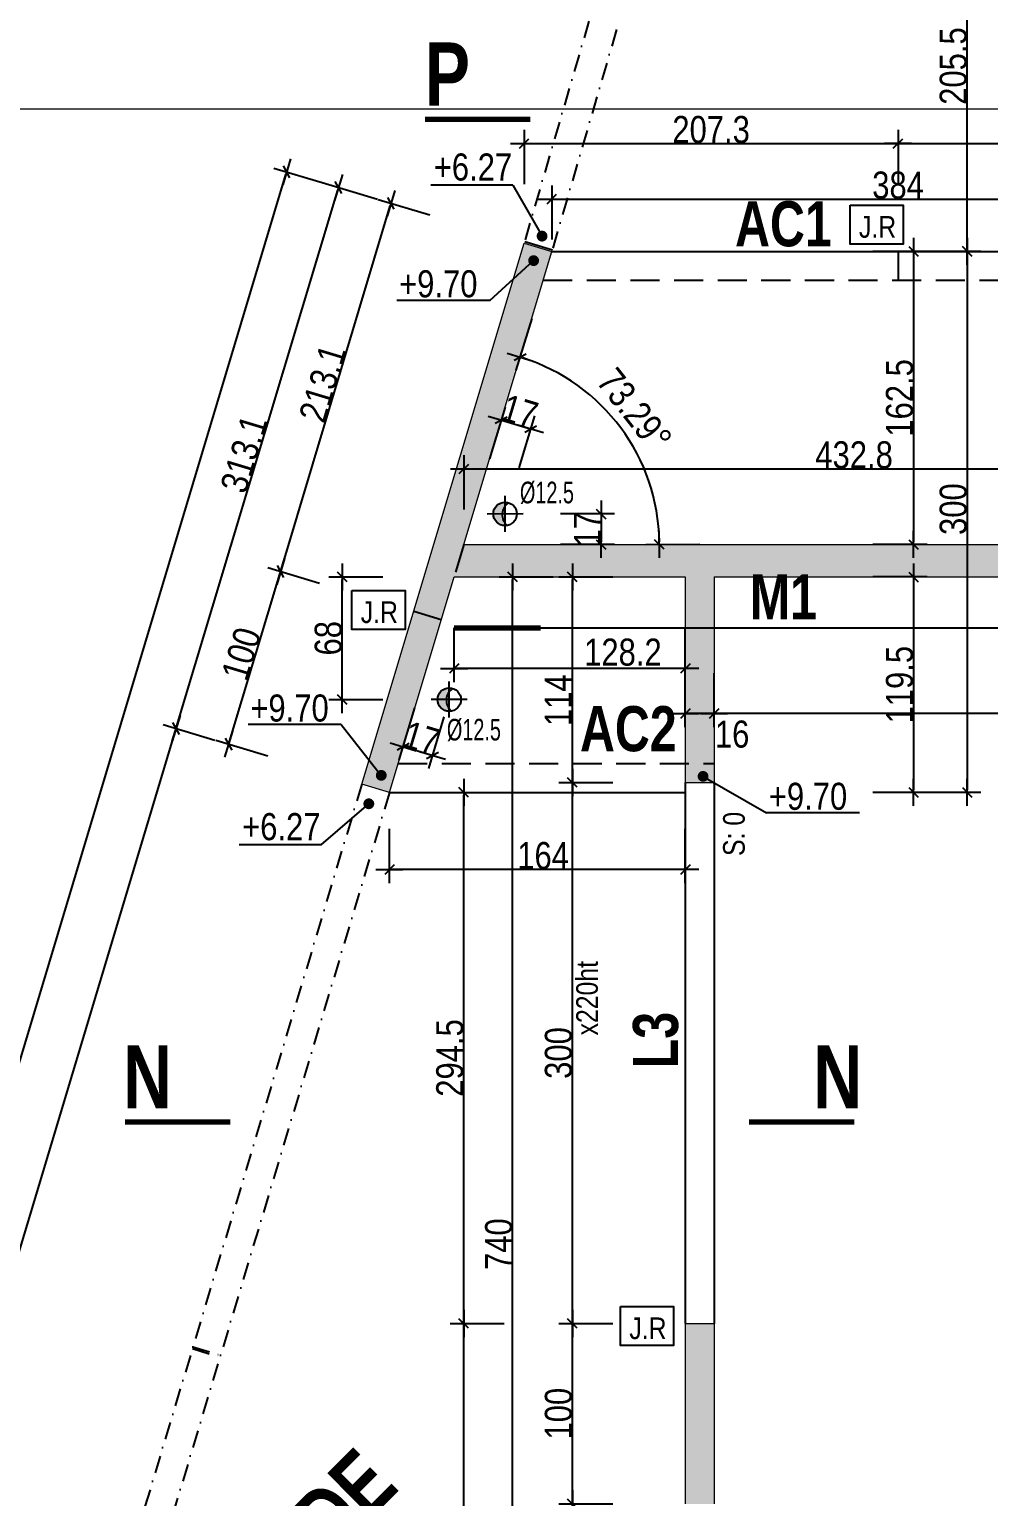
# Model space of a CAD drawing. Header units: centimetres. Extents: x -10252 to 0, y 2374 to 6574.
# Drawn here: x -8070 to -7538, y 3772 to 4586 of the extents above; entities that cross this region are included whole.
import ezdxf
from ezdxf.enums import TextEntityAlignment as Align

# ---------------------------------------------------------------- set-up
doc = ezdxf.new("R2010")
doc.units = ezdxf.units.CM
doc.header["$LTSCALE"] = 12.7
doc.header["$PDMODE"] = 1
doc.header["$PDSIZE"] = -2
doc.linetypes.add('CACHEX2', pattern=[19.05, 12.7, -6.35])
doc.linetypes.add('TIRETPTX2', pattern=[50.8, 25.4, -12.7, 0, -12.7])
for name, color, linetype in [('01_cote_gen', 4, 'Continuous'), ('01_linteaux', 2, 'Continuous'), ('01_murs_sup', 2, 'CACHEX2'), ('01_poch_murs', 253, 'Continuous'), ('01_resv', 32, 'Continuous'), ('01_texte', 230, 'Continuous'), ('AA_COTES', 2, 'Continuous')]:
    doc.layers.add(name, color=color, linetype=linetype)
doc.layers.add('01_murs_coup', color=5, linetype='Continuous', lineweight=60)
doc.layers.add('01_résv', color=32, linetype='Continuous', lineweight=9)
doc.styles.add('ARIAL NA', font='ARIALN.TTF')
doc.styles.add('impact', font='impact.ttf')
doc.styles.add('STYLE2', font='ARIALN.TTF')
doc.dimstyles.new('JB50', dxfattribs={"dimscale": 0.1, "dimtxt": 150, "dimasz": 15, "dimexe": 0.1, "dimexo": 0.1, "dimgap": 0.09, "dimtad": 1, "dimdec": 1, "dimdsep": 46, "dimtxsty": 'STYLE2', "dimblk1": 'BOND_G', "dimblk2": 'BOND_D', "dimsah": 1, "dimcen": 1.5, "dimdle": 0.01, "dimse1": 1, "dimse2": 1, "dimclrd": 4, "dimclre": 2, "dimclrt": 6, "dimazin": 2, "dimtfac": 2.333333, "dimtdec": 1, "dimtix": 1, "dimtmove": 2, "dimatfit": 3, "dimldrblk": 'BOND_G', "dimfxl": 1, "dimtolj": 1, "dimtzin": 0, "dimarcsym": 0})

# ---------------------------------------------------------------- blocks, each defined once
blk = doc.blocks.new('BOND_G')
at = {"layer": 'AA_COTES', "color": 0}
for p, q in [((0, -5), (0, 15)), ((5, 0), (-5, 0)), ((1.77, 1.77), (-1.77, -1.77))]:
    blk.add_line(p, q, dxfattribs=at)
blk = doc.blocks.new('BOND_D')
at = {"layer": 'AA_COTES', "color": 0}
for p, q in [((5, 0), (-5, 0)), ((-1.77, -1.77), (1.77, 1.77)), ((0, 5), (0, -15))]:
    blk.add_line(p, q, dxfattribs=at)
blk = doc.blocks.new('*D1412')
at = {"layer": '01_cote_gen', "color": 4, "lineweight": -2, "transparency": 16777216}
blk.add_line((-7768.38, 3669.9), (-7768.38, 3766.9), dxfattribs=at)
at = {"layer": 'Defpoints', "color": 0, "transparency": 16777216}
for p in [(-7768.38, 3768.4), (-7689.66, 3768.4), (-7689.66, 3668.4)]:
    blk.add_point(p, dxfattribs=at)
at = {"layer": '01_cote_gen', "color": 4, "lineweight": -2, "transparency": 16777216, "xscale": 1.5, "yscale": 1.5, "zscale": 1.5}
for name, p, rotation in [('BOND_D', (-7768.38, 3768.4), 90), ('BOND_G', (-7768.38, 3668.4), 270)]:
    blk.add_blockref(name, p, dxfattribs=dict(at, rotation=rotation))
at = {"layer": '01_cote_gen', "color": 6, "transparency": 16777216, "insert": (-7776.05, 3718.4), "char_height": 15, "attachment_point": 5, "rotation": 90, "style": 'STYLE2'}
blk.add_mtext('\\A1;100', dxfattribs=at)
blk = doc.blocks.new('*D1413')
at = {"layer": '01_cote_gen', "color": 4, "lineweight": -2, "transparency": 16777216}
blk.add_line((-7768.38, 3769.9), (-7768.38, 3866.9), dxfattribs=at)
at = {"layer": 'Defpoints', "color": 0, "transparency": 16777216}
for p in [(-7768.38, 3868.4), (-7693.66, 3868.4), (-7689.66, 3768.4)]:
    blk.add_point(p, dxfattribs=at)
at = {"layer": '01_cote_gen', "color": 4, "lineweight": -2, "transparency": 16777216, "xscale": 1.5, "yscale": 1.5, "zscale": 1.5}
for name, p, rotation in [('BOND_D', (-7768.38, 3868.4), 90), ('BOND_G', (-7768.38, 3768.4), 270)]:
    blk.add_blockref(name, p, dxfattribs=dict(at, rotation=rotation))
at = {"layer": '01_cote_gen', "color": 6, "transparency": 16777216, "insert": (-7776.05, 3818.4), "char_height": 15, "attachment_point": 5, "rotation": 90, "style": 'STYLE2'}
blk.add_mtext('\\A1;100', dxfattribs=at)
blk = doc.blocks.new('*D1414')
at = {"layer": '01_cote_gen', "color": 4, "lineweight": -2, "transparency": 16777216}
blk.add_line((-7768.38, 3869.9), (-7768.38, 4166.9), dxfattribs=at)
at = {"layer": 'Defpoints', "color": 0, "transparency": 16777216}
for p in [(-7768.38, 4168.4), (-7689.66, 4168.4), (-7693.66, 3868.4)]:
    blk.add_point(p, dxfattribs=at)
at = {"layer": '01_cote_gen', "color": 4, "lineweight": -2, "transparency": 16777216, "xscale": 1.5, "yscale": 1.5, "zscale": 1.5}
for name, p, rotation in [('BOND_D', (-7768.38, 4168.4), 90), ('BOND_G', (-7768.38, 3868.4), 270)]:
    blk.add_blockref(name, p, dxfattribs=dict(at, rotation=rotation))
at = {"layer": '01_cote_gen', "color": 6, "transparency": 16777216, "insert": (-7776.05, 4018.4), "char_height": 15, "attachment_point": 5, "rotation": 90, "style": 'STYLE2'}
blk.add_mtext('\\A1;300', dxfattribs=at)
blk = doc.blocks.new('*D1415')
at = {"layer": '01_cote_gen', "color": 4, "lineweight": -2, "transparency": 16777216}
blk.add_line((-7768.38, 4169.9), (-7768.38, 4280.89), dxfattribs=at)
at = {"layer": 'Defpoints', "color": 0, "transparency": 16777216}
for p in [(-7768.38, 4282.39), (-7718.49, 4282.39), (-7689.66, 4168.4)]:
    blk.add_point(p, dxfattribs=at)
at = {"layer": '01_cote_gen', "color": 4, "lineweight": -2, "transparency": 16777216, "xscale": 1.5, "yscale": 1.5, "zscale": 1.5}
for name, p, rotation in [('BOND_D', (-7768.38, 4282.39), 90), ('BOND_G', (-7768.38, 4168.4), 270)]:
    blk.add_blockref(name, p, dxfattribs=dict(at, rotation=rotation))
at = {"layer": '01_cote_gen', "color": 6, "transparency": 16777216, "insert": (-7776.29, 4214.02), "char_height": 15, "attachment_point": 5, "rotation": 90, "style": 'STYLE2'}
blk.add_mtext('\\A1;114', dxfattribs=at)
blk = doc.blocks.new('*D1416')
at = {"layer": '01_cote_gen', "color": 4, "lineweight": -2, "transparency": 16777216}
blk.add_line((-7801.52, 3543.89), (-7801.52, 4280.89), dxfattribs=at)
at = {"layer": 'Defpoints', "color": 0, "transparency": 16777216}
for p in [(-7801.52, 4282.39), (-7745.88, 4282.39), (-7745.88, 3542.39)]:
    blk.add_point(p, dxfattribs=at)
at = {"layer": '01_cote_gen', "color": 4, "lineweight": -2, "transparency": 16777216, "xscale": 1.5, "yscale": 1.5, "zscale": 1.5}
for name, p, rotation in [('BOND_D', (-7801.52, 4282.39), 90), ('BOND_G', (-7801.52, 3542.39), 270)]:
    blk.add_blockref(name, p, dxfattribs=dict(at, rotation=rotation))
at = {"layer": '01_cote_gen', "color": 6, "transparency": 16777216, "insert": (-7809.19, 3912.39), "char_height": 15, "attachment_point": 5, "rotation": 90, "style": 'STYLE2'}
blk.add_mtext('\\A1;740', dxfattribs=at)
blk = doc.blocks.new('*D1635')
at = {"layer": '01_cote_gen', "color": 4, "lineweight": -2, "transparency": 16777216}
blk.add_line((-7039.24, 4206.57), (-7688.28, 4206.57), dxfattribs=at)
at = {"layer": 'Defpoints', "color": 0, "transparency": 16777216}
for p in [(-7689.78, 4282.39), (-7037.74, 4255.47), (-7689.78, 4206.57)]:
    blk.add_point(p, dxfattribs=at)
at = {"layer": '01_cote_gen', "color": 4, "lineweight": -2, "transparency": 16777216, "xscale": 1.5, "yscale": 1.5, "zscale": 1.5, "rotation": 180}
blk.add_blockref('BOND_D', (-7689.78, 4206.57), dxfattribs=at)
at = {"layer": '01_cote_gen', "color": 4, "lineweight": -2, "transparency": 16777216, "xscale": 1.5, "yscale": 1.5, "zscale": 1.5}
blk.add_blockref('BOND_G', (-7037.74, 4206.57), dxfattribs=at)
at = {"layer": '01_cote_gen', "color": 6, "transparency": 16777216, "insert": (-7363.76, 4214.24), "char_height": 15, "attachment_point": 5, "style": 'STYLE2'}
blk.add_mtext('\\A1;652', dxfattribs=at)
blk = doc.blocks.new('*D1636')
at = {"layer": '01_cote_gen', "color": 4, "lineweight": -2, "transparency": 16777216}
blk.add_line((-7691.28, 4206.57), (-7704.28, 4206.57), dxfattribs=at)
at = {"layer": 'Defpoints', "color": 0, "transparency": 16777216}
for p in [(-7705.78, 4280.47), (-7689.78, 4280.47), (-7705.78, 4206.57)]:
    blk.add_point(p, dxfattribs=at)
at = {"layer": '01_cote_gen', "color": 4, "lineweight": -2, "transparency": 16777216, "xscale": 1.5, "yscale": 1.5, "zscale": 1.5, "rotation": 180}
blk.add_blockref('BOND_D', (-7705.78, 4206.57), dxfattribs=at)
at = {"layer": '01_cote_gen', "color": 4, "lineweight": -2, "transparency": 16777216, "xscale": 1.5, "yscale": 1.5, "zscale": 1.5}
blk.add_blockref('BOND_G', (-7689.78, 4206.57), dxfattribs=at)
at = {"layer": '01_cote_gen', "color": 6, "transparency": 16777216, "insert": (-7679.78, 4195.14), "char_height": 15, "attachment_point": 5, "style": 'STYLE2'}
blk.add_mtext('\\A1;16', dxfattribs=at)
blk = doc.blocks.new('*D1423')
at = {"layer": '01_cote_gen', "color": 4, "lineweight": -2, "transparency": 16777216}
blk.add_line((-7707.28, 4231.61), (-7832.44, 4231.61), dxfattribs=at)
at = {"layer": 'Defpoints', "color": 0, "transparency": 16777216}
for p in [(-7833.94, 4307.43), (-7705.78, 4307.43), (-7833.94, 4231.61)]:
    blk.add_point(p, dxfattribs=at)
at = {"layer": '01_cote_gen', "color": 4, "lineweight": -2, "transparency": 16777216, "xscale": 1.5, "yscale": 1.5, "zscale": 1.5, "rotation": 180}
blk.add_blockref('BOND_D', (-7833.94, 4231.61), dxfattribs=at)
at = {"layer": '01_cote_gen', "color": 4, "lineweight": -2, "transparency": 16777216, "xscale": 1.5, "yscale": 1.5, "zscale": 1.5}
blk.add_blockref('BOND_G', (-7705.78, 4231.61), dxfattribs=at)
at = {"layer": '01_cote_gen', "color": 6, "transparency": 16777216, "insert": (-7740.35, 4240.59), "char_height": 15, "attachment_point": 5, "style": 'STYLE2'}
blk.add_mtext('\\A1;128.2', dxfattribs=at)
blk = doc.blocks.new('*D1637')
at = {"layer": '01_cote_gen', "color": 4, "lineweight": -2, "transparency": 16777216}
blk.add_line((-7827.04, 4342.32), (-7397.25, 4342.32), dxfattribs=at)
at = {"layer": 'Defpoints', "color": 0, "transparency": 16777216}
for p in [(-7395.75, 4342.32), (-7395.75, 4268.44), (-7828.54, 4197.99)]:
    blk.add_point(p, dxfattribs=at)
at = {"layer": '01_cote_gen', "color": 4, "lineweight": -2, "transparency": 16777216, "xscale": 1.5, "yscale": 1.5, "zscale": 1.5, "rotation": 180}
blk.add_blockref('BOND_G', (-7828.54, 4342.32), dxfattribs=at)
at = {"layer": '01_cote_gen', "color": 4, "lineweight": -2, "transparency": 16777216, "xscale": 1.5, "yscale": 1.5, "zscale": 1.5}
blk.add_blockref('BOND_D', (-7395.75, 4342.32), dxfattribs=at)
at = {"layer": '01_cote_gen', "color": 6, "transparency": 16777216, "insert": (-7612.15, 4349.99), "char_height": 15, "attachment_point": 5, "style": 'STYLE2'}
blk.add_mtext('\\A1;432.8', dxfattribs=at)
blk = doc.blocks.new('*D1638')
at = {"layer": '01_cote_gen', "color": 4, "lineweight": -2, "transparency": 16777216}
blk.add_arc((-7828.54, 4300.39), 108.42, 0.79272, 72.49864, dxfattribs=at)
at = {"layer": 'Defpoints', "color": 0, "transparency": 16777216}
for p in [(-7804.16, 4381.6), (-7729.83, 4345.23), (-7828.54, 4300.39), (-7730.93, 4300.39)]:
    blk.add_point(p, dxfattribs=at)
at = {"layer": '01_cote_gen', "color": 4, "lineweight": -2, "transparency": 16777216, "xscale": 1.5, "yscale": 1.5, "zscale": 1.5}
for name, p, rotation in [('BOND_D', (-7797.37, 4404.23), 162.8949933060275), ('BOND_G', (-7720.12, 4300.39), 270.3963575402098)]:
    blk.add_blockref(name, p, dxfattribs=dict(at, rotation=rotation))
at = {"layer": '01_cote_gen', "color": 6, "transparency": 16777216, "insert": (-7733.9, 4374.9), "char_height": 15, "attachment_point": 5, "rotation": 308.21184, "style": 'STYLE2'}
blk.add_mtext('\\A1;73.29°', dxfattribs=at)
blk = doc.blocks.new('*D1639')
at = {"layer": '01_cote_gen', "color": 4, "lineweight": -2, "transparency": 16777216}
blk.add_line((-8175.33, 3574.74), (-7988.54, 4196.97), dxfattribs=at)
at = {"layer": 'Defpoints', "color": 0, "transparency": 16777216}
for p in [(-7988.11, 4198.41), (-7885.14, 4167.5), (-8072.78, 3542.39)]:
    blk.add_point(p, dxfattribs=at)
at = {"layer": '01_cote_gen', "color": 4, "lineweight": -2, "transparency": 16777216, "xscale": 1.5, "yscale": 1.5, "zscale": 1.5}
for name, p, rotation in [('BOND_D', (-7988.11, 4198.41), 73.29135087320351), ('BOND_G', (-8175.76, 3573.3), 253.2913508732035)]:
    blk.add_blockref(name, p, dxfattribs=dict(at, rotation=rotation))
at = {"layer": '01_cote_gen', "color": 6, "transparency": 16777216, "insert": (-8089.28, 3888.06), "char_height": 15, "attachment_point": 5, "rotation": 73.29135, "style": 'STYLE2'}
blk.add_mtext('\\A1;652.7', dxfattribs=at)
blk = doc.blocks.new('*D1640')
at = {"layer": '01_cote_gen', "color": 4, "lineweight": -2, "transparency": 16777216}
blk.add_line((-7987.68, 4199.85), (-7898.51, 4496.89), dxfattribs=at)
at = {"layer": 'Defpoints', "color": 0, "transparency": 16777216}
for p in [(-7898.08, 4498.33), (-7795.11, 4467.42), (-7885.14, 4167.5)]:
    blk.add_point(p, dxfattribs=at)
at = {"layer": '01_cote_gen', "color": 4, "lineweight": -2, "transparency": 16777216, "xscale": 1.5, "yscale": 1.5, "zscale": 1.5}
for name, p, rotation in [('BOND_D', (-7898.08, 4498.33), 73.29135084623789), ('BOND_G', (-7988.11, 4198.41), 253.2913508462379)]:
    blk.add_blockref(name, p, dxfattribs=dict(at, rotation=rotation))
at = {"layer": '01_cote_gen', "color": 6, "transparency": 16777216, "insert": (-7950.44, 4350.57), "char_height": 15, "attachment_point": 5, "rotation": 73.29135, "style": 'STYLE2'}
blk.add_mtext('\\A1;313.1', dxfattribs=at)
blk = doc.blocks.new('*D1424')
at = {"layer": '01_cote_gen', "color": 4, "lineweight": -2, "transparency": 16777216}
blk.add_line((-8494.03, 2617.38), (-7927.25, 4505.52), dxfattribs=at)
at = {"layer": 'Defpoints', "color": 0, "transparency": 16777216}
for p in [(-7926.82, 4506.96), (-7908.19, 4501.36), (-8475.83, 2610.35)]:
    blk.add_point(p, dxfattribs=at)
at = {"layer": '01_cote_gen', "color": 4, "lineweight": -2, "transparency": 16777216, "xscale": 1.5, "yscale": 1.5, "zscale": 1.5}
for name, p, rotation in [('BOND_D', (-7926.82, 4506.96), 73.29135085481417), ('BOND_G', (-8494.46, 2615.94), 253.2913508548142)]:
    blk.add_blockref(name, p, dxfattribs=dict(at, rotation=rotation))
at = {"layer": '01_cote_gen', "color": 6, "transparency": 16777216, "insert": (-8217.98, 3563.65), "char_height": 15, "attachment_point": 5, "rotation": 73.29135, "style": 'STYLE2'}
blk.add_mtext('\\A1;1974.4', dxfattribs=at)
blk = doc.blocks.new('*D1835')
at = {"layer": '01_cote_gen', "color": 4, "lineweight": -2, "transparency": 16777216}
blk.add_line((-7579.22, 4461.43), (-7579.22, 4301.89), dxfattribs=at)
at = {"layer": 'Defpoints', "color": 0, "transparency": 16777216}
for p in [(-7556.7, 4462.93), (-7579.22, 4300.39), (-7569.77, 4300.39)]:
    blk.add_point(p, dxfattribs=at)
at = {"layer": '01_cote_gen', "color": 4, "lineweight": -2, "transparency": 16777216, "xscale": 1.5, "yscale": 1.5, "zscale": 1.5}
for name, p, rotation in [('BOND_G', (-7579.22, 4462.93), 90), ('BOND_D', (-7579.22, 4300.39), 270)]:
    blk.add_blockref(name, p, dxfattribs=dict(at, rotation=rotation))
at = {"layer": '01_cote_gen', "color": 6, "transparency": 16777216, "insert": (-7586.89, 4381.66), "char_height": 15, "attachment_point": 5, "rotation": 90, "style": 'STYLE2'}
blk.add_mtext('\\A1;162.5', dxfattribs=at)
blk = doc.blocks.new('*D1836')
at = {"layer": '01_cote_gen', "color": 4, "lineweight": -2, "transparency": 16777216}
blk.add_line((-7579.22, 4280.89), (-7579.22, 4164.4), dxfattribs=at)
at = {"layer": 'Defpoints', "color": 0, "transparency": 16777216}
for p in [(-7579.22, 4282.39), (-7724.51, 4162.9), (-7579.22, 4162.9)]:
    blk.add_point(p, dxfattribs=at)
at = {"layer": '01_cote_gen', "color": 4, "lineweight": -2, "transparency": 16777216, "xscale": 1.5, "yscale": 1.5, "zscale": 1.5}
for name, p, rotation in [('BOND_G', (-7579.22, 4282.39), 90), ('BOND_D', (-7579.22, 4162.9), 270)]:
    blk.add_blockref(name, p, dxfattribs=dict(at, rotation=rotation))
at = {"layer": '01_cote_gen', "color": 6, "transparency": 16777216, "insert": (-7586.89, 4222.64), "char_height": 15, "attachment_point": 5, "rotation": 90, "style": 'STYLE2'}
blk.add_mtext('\\A1;119.5', dxfattribs=at)
blk = doc.blocks.new('*D1837')
at = {"layer": '01_cote_gen', "color": 4, "lineweight": -2, "transparency": 16777216}
blk.add_line((-7549.43, 4461.43), (-7549.43, 4164.4), dxfattribs=at)
at = {"layer": 'Defpoints', "color": 0, "transparency": 16777216}
for p in [(-7539.26, 4462.93), (-7571.72, 4162.9), (-7549.43, 4162.9)]:
    blk.add_point(p, dxfattribs=at)
at = {"layer": '01_cote_gen', "color": 4, "lineweight": -2, "transparency": 16777216, "xscale": 1.5, "yscale": 1.5, "zscale": 1.5}
for name, p, rotation in [('BOND_G', (-7549.43, 4462.93), 90), ('BOND_D', (-7549.43, 4162.9), 270)]:
    blk.add_blockref(name, p, dxfattribs=dict(at, rotation=rotation))
at = {"layer": '01_cote_gen', "color": 6, "transparency": 16777216, "insert": (-7557.1, 4319.99), "char_height": 15, "attachment_point": 5, "rotation": 90, "style": 'STYLE2'}
blk.add_mtext('\\A1;300', dxfattribs=at)
blk = doc.blocks.new('*D1838')
at = {"layer": '01_cote_gen', "color": 4, "lineweight": -2, "transparency": 16777216}
blk.add_line((-7778.28, 4491.92), (-7397.25, 4491.92), dxfattribs=at)
at = {"layer": 'Defpoints', "color": 0, "transparency": 16777216}
for p in [(-7395.75, 4491.92), (-7779.78, 4462.82), (-7395.75, 4462.82)]:
    blk.add_point(p, dxfattribs=at)
at = {"layer": '01_cote_gen', "color": 4, "lineweight": -2, "transparency": 16777216, "xscale": 1.5, "yscale": 1.5, "zscale": 1.5, "rotation": 180}
blk.add_blockref('BOND_G', (-7779.78, 4491.92), dxfattribs=at)
at = {"layer": '01_cote_gen', "color": 4, "lineweight": -2, "transparency": 16777216, "xscale": 1.5, "yscale": 1.5, "zscale": 1.5}
blk.add_blockref('BOND_D', (-7395.75, 4491.92), dxfattribs=at)
at = {"layer": '01_cote_gen', "color": 6, "transparency": 16777216, "insert": (-7587.77, 4499.58), "char_height": 15, "attachment_point": 5, "style": 'STYLE2'}
blk.add_mtext('\\A1;384', dxfattribs=at)
blk = doc.blocks.new('*D1839')
at = {"layer": '01_cote_gen', "color": 4, "lineweight": -2, "transparency": 16777216}
blk.add_line((-7707.28, 4120.12), (-7868.31, 4120.12), dxfattribs=at)
at = {"layer": 'Defpoints', "color": 0, "transparency": 16777216}
for p in [(-7869.81, 4162.9), (-7705.78, 4162.9), (-7869.81, 4120.12)]:
    blk.add_point(p, dxfattribs=at)
at = {"layer": '01_cote_gen', "color": 4, "lineweight": -2, "transparency": 16777216, "xscale": 1.5, "yscale": 1.5, "zscale": 1.5, "rotation": 180}
blk.add_blockref('BOND_D', (-7869.81, 4120.12), dxfattribs=at)
at = {"layer": '01_cote_gen', "color": 4, "lineweight": -2, "transparency": 16777216, "xscale": 1.5, "yscale": 1.5, "zscale": 1.5}
blk.add_blockref('BOND_G', (-7705.78, 4120.12), dxfattribs=at)
at = {"layer": '01_cote_gen', "color": 6, "transparency": 16777216, "insert": (-7784.61, 4127.78), "char_height": 15, "attachment_point": 5, "style": 'STYLE2'}
blk.add_mtext('\\A1;164', dxfattribs=at)
blk = doc.blocks.new('*D1876')
at = {"layer": '01_cote_gen', "color": 4, "lineweight": -2, "ltscale": 2, "transparency": 16777216}
blk.add_line((-7828.62, 3543.89), (-7828.62, 3866.9), dxfattribs=at)
at = {"layer": 'Defpoints', "color": 0, "ltscale": 2, "transparency": 16777216}
for p in [(-7828.62, 3868.4), (-7795.94, 3868.4), (-7813.78, 3542.39)]:
    blk.add_point(p, dxfattribs=at)
at = {"layer": '01_cote_gen', "color": 4, "lineweight": -2, "ltscale": 2, "transparency": 16777216, "xscale": 1.5, "yscale": 1.5, "zscale": 1.5}
for name, p, rotation in [('BOND_D', (-7828.62, 3868.4), 90), ('BOND_G', (-7828.62, 3542.39), 270)]:
    blk.add_blockref(name, p, dxfattribs=dict(at, rotation=rotation))
at = {"layer": '01_cote_gen', "color": 6, "ltscale": 2, "transparency": 16777216, "insert": (-7836.29, 3705.4), "char_height": 15, "attachment_point": 5, "rotation": 90, "style": 'STYLE2'}
blk.add_mtext('\\A1;326', dxfattribs=at)
blk = doc.blocks.new('*D1877')
at = {"layer": '01_cote_gen', "color": 4, "lineweight": -2, "ltscale": 2, "transparency": 16777216}
blk.add_line((-7828.62, 3869.9), (-7828.62, 4161.4), dxfattribs=at)
at = {"layer": 'Defpoints', "color": 0, "ltscale": 2, "transparency": 16777216}
for p in [(-7828.62, 4162.9), (-7806.12, 4162.9), (-7806.12, 3868.4)]:
    blk.add_point(p, dxfattribs=at)
at = {"layer": '01_cote_gen', "color": 4, "lineweight": -2, "ltscale": 2, "transparency": 16777216, "xscale": 1.5, "yscale": 1.5, "zscale": 1.5}
for name, p, rotation in [('BOND_D', (-7828.62, 4162.9), 90), ('BOND_G', (-7828.62, 3868.4), 270)]:
    blk.add_blockref(name, p, dxfattribs=dict(at, rotation=rotation))
at = {"layer": '01_cote_gen', "color": 6, "ltscale": 2, "transparency": 16777216, "insert": (-7836.29, 4015.65), "char_height": 15, "attachment_point": 5, "rotation": 90, "style": 'STYLE2'}
blk.add_mtext('\\A1;294.5', dxfattribs=at)
blk = doc.blocks.new('*D1878')
at = {"layer": '01_cote_gen', "color": 4, "lineweight": -2, "ltscale": 2, "transparency": 16777216}
blk.add_line((-7549.43, 4464.43), (-7549.43, 4666.9), dxfattribs=at)
at = {"layer": 'Defpoints', "color": 0, "ltscale": 2, "transparency": 16777216}
for p in [(-7549.43, 4668.4), (-7384.8, 4668.4), (-7418.81, 4462.93)]:
    blk.add_point(p, dxfattribs=at)
at = {"layer": '01_cote_gen', "color": 4, "lineweight": -2, "ltscale": 2, "transparency": 16777216, "xscale": 1.5, "yscale": 1.5, "zscale": 1.5}
for name, p, rotation in [('BOND_D', (-7549.43, 4668.4), 90), ('BOND_G', (-7549.43, 4462.93), 270)]:
    blk.add_blockref(name, p, dxfattribs=dict(at, rotation=rotation))
at = {"layer": '01_cote_gen', "color": 6, "ltscale": 2, "transparency": 16777216, "insert": (-7557.1, 4565.67), "char_height": 15, "attachment_point": 5, "rotation": 90, "style": 'STYLE2'}
blk.add_mtext('\\A1;205.5', dxfattribs=at)
blk = doc.blocks.new('*D1879')
at = {"layer": '01_cote_gen', "color": 4, "lineweight": -2, "ltscale": 2, "transparency": 16777216}
blk.add_line((-7793.61, 4522.73), (-7589.29, 4522.73), dxfattribs=at)
at = {"layer": 'Defpoints', "color": 0, "ltscale": 2, "transparency": 16777216}
for p in [(-7587.79, 4522.73), (-7795.11, 4467.42), (-7587.79, 4446.93)]:
    blk.add_point(p, dxfattribs=at)
at = {"layer": '01_cote_gen', "color": 4, "lineweight": -2, "ltscale": 2, "transparency": 16777216, "xscale": 1.5, "yscale": 1.5, "zscale": 1.5, "rotation": 180}
blk.add_blockref('BOND_G', (-7795.11, 4522.73), dxfattribs=at)
at = {"layer": '01_cote_gen', "color": 4, "lineweight": -2, "ltscale": 2, "transparency": 16777216, "xscale": 1.5, "yscale": 1.5, "zscale": 1.5}
blk.add_blockref('BOND_D', (-7587.79, 4522.73), dxfattribs=at)
at = {"layer": '01_cote_gen', "color": 6, "ltscale": 2, "transparency": 16777216, "insert": (-7691.45, 4530.4), "char_height": 15, "attachment_point": 5, "style": 'STYLE2'}
blk.add_mtext('\\A1;207.3', dxfattribs=at)
blk = doc.blocks.new('*D1880')
at = {"layer": '01_cote_gen', "color": 4, "lineweight": -2, "ltscale": 2, "transparency": 16777216}
blk.add_line((-7586.29, 4522.73), (-7397.25, 4522.73), dxfattribs=at)
at = {"layer": 'Defpoints', "color": 0, "ltscale": 2, "transparency": 16777216}
for p in [(-7395.75, 4522.73), (-7587.79, 4515.23), (-7395.75, 4515.23)]:
    blk.add_point(p, dxfattribs=at)
at = {"layer": '01_cote_gen', "color": 4, "lineweight": -2, "ltscale": 2, "transparency": 16777216, "xscale": 1.5, "yscale": 1.5, "zscale": 1.5, "rotation": 180}
blk.add_blockref('BOND_G', (-7587.79, 4522.73), dxfattribs=at)
at = {"layer": '01_cote_gen', "color": 4, "lineweight": -2, "ltscale": 2, "transparency": 16777216, "xscale": 1.5, "yscale": 1.5, "zscale": 1.5}
blk.add_blockref('BOND_D', (-7395.75, 4522.73), dxfattribs=at)
at = {"layer": '01_cote_gen', "color": 6, "ltscale": 2, "transparency": 16777216, "insert": (-7461.24, 4530.73), "char_height": 15, "attachment_point": 5, "style": 'STYLE2'}
blk.add_mtext('\\A1;192', dxfattribs=at)
blk = doc.blocks.new('*D1881')
at = {"layer": '01_cote_gen', "color": 4, "lineweight": -2, "ltscale": 2, "transparency": 16777216}
blk.add_line((-7958.46, 4191.07), (-7930.57, 4283.98), dxfattribs=at)
at = {"layer": 'Defpoints', "color": 0, "ltscale": 2, "transparency": 16777216}
for p in [(-7930.14, 4285.41), (-7856.38, 4263.28), (-7885.14, 4167.5)]:
    blk.add_point(p, dxfattribs=at)
at = {"layer": '01_cote_gen', "color": 4, "lineweight": -2, "ltscale": 2, "transparency": 16777216, "xscale": 1.5, "yscale": 1.5, "zscale": 1.5}
for name, p, rotation in [('BOND_D', (-7930.14, 4285.41), 73.29135080136197), ('BOND_G', (-7958.89, 4189.64), 253.291350801362)]:
    blk.add_blockref(name, p, dxfattribs=dict(at, rotation=rotation))
at = {"layer": '01_cote_gen', "color": 6, "ltscale": 2, "transparency": 16777216, "insert": (-7951.86, 4239.73), "char_height": 15, "attachment_point": 5, "rotation": 73.29135, "style": 'STYLE2'}
blk.add_mtext('\\A1;100', dxfattribs=at)
blk = doc.blocks.new('*D1882')
at = {"layer": '01_cote_gen', "color": 4, "lineweight": -2, "ltscale": 2, "transparency": 16777216}
blk.add_line((-7929.71, 4286.84), (-7869.34, 4488.12), dxfattribs=at)
at = {"layer": 'Defpoints', "color": 0, "ltscale": 2, "transparency": 16777216}
for p in [(-7868.91, 4489.56), (-7795.15, 4467.43), (-7856.38, 4263.28)]:
    blk.add_point(p, dxfattribs=at)
at = {"layer": '01_cote_gen', "color": 4, "lineweight": -2, "ltscale": 2, "transparency": 16777216, "xscale": 1.5, "yscale": 1.5, "zscale": 1.5}
for name, p, rotation in [('BOND_D', (-7868.91, 4489.56), 73.3029860054339), ('BOND_G', (-7930.15, 4285.4), 253.3029860054339)]:
    blk.add_blockref(name, p, dxfattribs=dict(at, rotation=rotation))
at = {"layer": '01_cote_gen', "color": 6, "ltscale": 2, "transparency": 16777216, "insert": (-7906.87, 4389.68), "char_height": 15, "attachment_point": 5, "rotation": 73.30299, "style": 'STYLE2'}
blk.add_mtext('\\A1;213.1', dxfattribs=at)
blk = doc.blocks.new('*D2046')
at = {"layer": '01_cote_gen', "color": 4, "lineweight": -2, "ltscale": 2, "transparency": 16777216}
blk.add_line((-7847.34, 4183.7), (-7860.79, 4187.74), dxfattribs=at)
at = {"layer": 'Defpoints', "color": 0, "ltscale": 2, "transparency": 16777216}
for p in [(-7858.22, 4201.52), (-7841.9, 4196.62), (-7862.22, 4188.17)]:
    blk.add_point(p, dxfattribs=at)
at = {"layer": '01_cote_gen', "color": 4, "lineweight": -2, "ltscale": 2, "transparency": 16777216, "xscale": 1.5, "yscale": 1.5, "zscale": 1.5}
for name, p, rotation in [('BOND_D', (-7862.22, 4188.17), 163.2913508462373), ('BOND_G', (-7845.9, 4183.27), 343.2913508462373)]:
    blk.add_blockref(name, p, dxfattribs=dict(at, rotation=rotation))
at = {"layer": '01_cote_gen', "color": 6, "ltscale": 2, "transparency": 16777216, "insert": (-7851.9, 4192.94), "char_height": 15, "attachment_point": 5, "rotation": 343.29135, "style": 'STYLE2'}
blk.add_mtext('\\A1;17', dxfattribs=at)
blk = doc.blocks.new('*D2047')
at = {"layer": '01_cote_gen', "color": 4, "lineweight": -2, "ltscale": 2, "transparency": 16777216}
blk.add_line((-7806.4, 4368.92), (-7792.95, 4364.89), dxfattribs=at)
at = {"layer": 'Defpoints', "color": 0, "ltscale": 2, "transparency": 16777216}
for p in [(-7791.52, 4364.46), (-7812.9, 4352.47), (-7796.58, 4347.57)]:
    blk.add_point(p, dxfattribs=at)
at = {"layer": '01_cote_gen', "color": 4, "lineweight": -2, "ltscale": 2, "transparency": 16777216, "xscale": 1.5, "yscale": 1.5, "zscale": 1.5}
for name, p, rotation in [('BOND_G', (-7807.84, 4369.36), 163.2913508462393), ('BOND_D', (-7791.52, 4364.46), 343.2913508462393)]:
    blk.add_blockref(name, p, dxfattribs=dict(at, rotation=rotation))
at = {"layer": '01_cote_gen', "color": 6, "ltscale": 2, "transparency": 16777216, "insert": (-7797.51, 4374.13), "char_height": 15, "attachment_point": 5, "rotation": 343.29135, "style": 'STYLE2'}
blk.add_mtext('\\A1;17', dxfattribs=at)
blk = doc.blocks.new('*D2048')
at = {"layer": '01_cote_gen', "color": 4, "lineweight": -2, "ltscale": 2, "transparency": 16777216}
blk.add_line((-7752.5, 4315.85), (-7752.5, 4301.89), dxfattribs=at)
at = {"layer": 'Defpoints', "color": 0, "ltscale": 2, "transparency": 16777216}
for p in [(-7777.96, 4317.35), (-7777.96, 4300.39), (-7752.5, 4300.39)]:
    blk.add_point(p, dxfattribs=at)
at = {"layer": '01_cote_gen', "color": 4, "lineweight": -2, "ltscale": 2, "transparency": 16777216, "xscale": 1.5, "yscale": 1.5, "zscale": 1.5}
for name, p, rotation in [('BOND_G', (-7752.5, 4317.35), 90), ('BOND_D', (-7752.5, 4300.39), 270)]:
    blk.add_blockref(name, p, dxfattribs=dict(at, rotation=rotation))
at = {"layer": '01_cote_gen', "color": 6, "ltscale": 2, "transparency": 16777216, "insert": (-7760.04, 4308.87), "char_height": 15, "attachment_point": 5, "rotation": 90, "style": 'STYLE2'}
blk.add_mtext('\\A1;17', dxfattribs=at)
blk = doc.blocks.new('*D2049')
at = {"layer": '01_cote_gen', "color": 4, "lineweight": -2, "ltscale": 2, "transparency": 16777216}
blk.add_line((-7896, 4215.88), (-7896, 4280.89), dxfattribs=at)
at = {"layer": 'Defpoints', "color": 0, "ltscale": 2, "transparency": 16777216}
for p in [(-7896, 4282.39), (-7826.69, 4282.39), (-7826.69, 4214.38)]:
    blk.add_point(p, dxfattribs=at)
at = {"layer": '01_cote_gen', "color": 4, "lineweight": -2, "ltscale": 2, "transparency": 16777216, "xscale": 1.5, "yscale": 1.5, "zscale": 1.5}
for name, p, rotation in [('BOND_D', (-7896, 4282.39), 90), ('BOND_G', (-7896, 4214.38), 270)]:
    blk.add_blockref(name, p, dxfattribs=dict(at, rotation=rotation))
at = {"layer": '01_cote_gen', "color": 6, "ltscale": 2, "transparency": 16777216, "insert": (-7903.67, 4248.39), "char_height": 15, "attachment_point": 5, "rotation": 90, "style": 'STYLE2'}
blk.add_mtext('\\A1;68', dxfattribs=at)

msp = doc.modelspace()

# ---------------------------------------------------------------- hatches: boundary and pattern name
at = {"layer": '01_poch_murs', "ltscale": 2}
h = msp.add_hatch(color=256, dxfattribs=at)
h.dxf.hatch_style = 1
h.paths.add_polyline_path([(-6927.74, 4300.39), (-7379.75, 4300.39), (-7379.75, 4468.4), (-7395.75, 4468.4), (-7395.75, 4300.39), (-7828.54, 4300.39), (-7779.78, 4462.82), (-7795.11, 4467.42), (-7885.14, 4167.5), (-7869.81, 4162.9), (-7833.94, 4282.39), (-7705.78, 4282.39), (-7705.78, 4168.4), (-7689.78, 4168.4), (-7689.78, 4282.39), (-7037.74, 4282.39), (-7019.74, 4282.39), (-6927.74, 4282.39)])
h.paths.add_polyline_path([(-7379.75, 4668.4), (-7395.75, 4668.4), (-7395.75, 4568.4), (-7379.75, 4568.4)])
h.paths.add_polyline_path([(-7108.42, 4295.01), (-7058.3, 4295.01), (-7058.3, 4313.32), (-7108.42, 4313.32)], flags=24)
h = msp.add_hatch(color=256, dxfattribs=at)
h.dxf.hatch_style = 1
h.paths.add_polyline_path([(-7689.78, 3868.4), (-7705.78, 3868.4), (-7705.78, 3768.4), (-7689.78, 3768.4)])
h.paths.add_polyline_path([(-7689.78, 3668.4), (-7705.78, 3668.4), (-7705.78, 3542.39), (-8072.78, 3542.39), (-8125.7, 3366.11), (-8110.37, 3361.51), (-8061.48, 3524.39), (-7368.78, 3524.39), (-7368.78, 3372.39), (-7037.74, 3372.39), (-7037.74, 3367.39), (-7019.74, 3367.39), (-7019.74, 3672.39), (-7037.74, 3672.39), (-7037.74, 3390.39), (-7350.78, 3390.39), (-7350.78, 3542.39), (-7689.78, 3542.39)])
h.paths.add_polyline_path([(-8139.12, 3265.73), (-8154.45, 3270.33), (-8215.81, 3065.91), (-8200.49, 3061.31)])
h.paths.add_polyline_path([(-8194.74, 2592.4), (-8341.24, 2592.4), (-8229.24, 2965.53), (-8244.56, 2970.13), (-8362.75, 2576.4), (-8194.74, 2576.4)])
h.paths.add_polyline_path([(-7571.78, 2836.4), (-7382.74, 2836.4), (-7382.74, 2852.4), (-7587.78, 2852.4), (-7587.78, 2592.4), (-8094.74, 2592.4), (-8094.74, 2576.4), (-7571.78, 2576.4)])
h.paths.add_polyline_path([(-6871.74, 3770.39), (-6889.74, 3770.39), (-6889.74, 3228.38), (-6889.74, 3210.38), (-6889.74, 2852.4), (-7082.74, 2852.14), (-7082.74, 2836.14), (-6889.74, 2836.4), (-6889.74, 2576.4), (-6694.74, 2576.4), (-6694.74, 2592.4), (-6871.74, 2592.4)])
h.paths.add_polyline_path([(-6302.74, 2792.39), (-6318.74, 2792.39), (-6318.74, 2592.4), (-6594.74, 2592.4), (-6594.74, 2576.4), (-6302.74, 2576.4)])
h.paths.add_polyline_path([(-6302.74, 2992.39), (-6318.74, 2992.39), (-6318.74, 2892.39), (-6302.74, 2892.39)])
h.paths.add_polyline_path([(-7078.54, 3439.02), (-7028.4, 3439.02), (-7028.4, 3457.4), (-7078.54, 3457.4)], flags=25)
at = {"layer": '01_resv'}
h = msp.add_hatch(color=256, dxfattribs=at)
h.dxf.hatch_style = 1
h.paths.add_polyline_path([(-7803.79, 4323.57, 0.074434), (-7805.69, 4323.85), (-7805.69, 4321.76, -0.082857)])
h.paths.add_polyline_path([(-7805.69, 4323.85, 0.414214), (-7812.19, 4317.35), (-7807.29, 4317.35, -0.150503), (-7805.69, 4321.76)])
h.paths.add_polyline_path([(-7807.29, 4317.35), (-7812.19, 4317.35, 0.414214), (-7805.69, 4310.85), (-7805.69, 4312.16, -0.175699)])
h.paths.add_polyline_path([(-7805.69, 4312.16), (-7805.69, 4310.85, 0.043626), (-7804.56, 4310.95, -0.052017)])
h = msp.add_hatch(color=256, dxfattribs=at)
h.dxf.hatch_style = 1
h.paths.add_polyline_path([(-7834.76, 4220.6, 0.074434), (-7836.66, 4220.88), (-7836.66, 4218.79, -0.082857)])
h.paths.add_polyline_path([(-7836.66, 4220.88, 0.414214), (-7843.16, 4214.38), (-7838.26, 4214.38, -0.150503), (-7836.66, 4218.79)])
h.paths.add_polyline_path([(-7838.26, 4214.38), (-7843.16, 4214.38, 0.414214), (-7836.66, 4207.88), (-7836.66, 4209.19, -0.175699)])
h.paths.add_polyline_path([(-7836.66, 4209.19), (-7836.66, 4207.88, 0.043626), (-7835.53, 4207.98, -0.052017)])

# ---------------------------------------------------------------- linework, layer by layer
at = {"layer": '01_linteaux', "linetype": 'TIRETPTX2', "ltscale": 0.03}
for p, q in [((-7759.17, 4590.63), (-7795.15, 4467.43)), ((-7743.84, 4586.03), (-7779.82, 4462.83)), ((-7885.14, 4167.5), (-8072.78, 3542.39)), ((-7869.81, 4162.9), (-8056.07, 3542.39)), ((-7979.1, 3854.46), (-7963.78, 3849.86)), ((-7978.81, 3855.42), (-7963.49, 3850.82))]:
    msp.add_line(p, q, dxfattribs=at)
at = {"layer": '01_linteaux'}
for p, q in [((-7794.82, 4468.38), (-7779.49, 4463.78)), ((-7779.82, 4462.93), (-7395.75, 4462.93)), ((-7587.79, 4462.93), (-7587.79, 4446.93)), ((-7705.78, 4168.4), (-7705.78, 3868.4)), ((-7689.78, 4168.4), (-7689.78, 3868.4)), ((-7869.81, 4162.9), (-7705.78, 4162.9))]:
    msp.add_line(p, q, dxfattribs=at)
at = {"layer": '01_murs_coup', "linetype": 'Continuous', "lineweight": 18}
for p, q in [((-7885.14, 4167.5), (-7795.11, 4467.42)), ((-7795.11, 4467.42), (-7779.78, 4462.82)), ((-7828.54, 4300.39), (-7779.78, 4462.82)), ((-7828.54, 4300.39), (-7395.75, 4300.39)), ((-7869.81, 4162.9), (-7833.94, 4282.39)), ((-7833.94, 4282.39), (-7705.78, 4282.39)), ((-7705.78, 4282.39), (-7705.78, 4168.4)), ((-7689.78, 4282.39), (-7689.78, 4168.4)), ((-7689.78, 4282.39), (-7037.74, 4282.39)), ((-7869.81, 4162.9), (-7885.14, 4167.5)), ((-7705.78, 4168.4), (-7689.78, 4168.4)), ((-7705.78, 3868.4), (-7705.78, 3768.4)), ((-7705.78, 3868.4), (-7689.78, 3868.4)), ((-7689.78, 3868.4), (-7689.78, 3768.4))]:
    msp.add_line(p, q, dxfattribs=at)
at = {"layer": '01_murs_sup', "ltscale": 0.1}
for p, q in [((-7784.58, 4446.93), (-7379.75, 4446.93)), ((-7828.54, 4300.39), (-7833.94, 4282.39)), ((-7841.06, 4258.68), (-7856.38, 4263.28)), ((-7865.01, 4178.9), (-7689.78, 4178.9))]:
    msp.add_line(p, q, dxfattribs=at)
at = {"layer": '01_resv'}
for p, q in [((-7805.69, 4307.35), (-7805.69, 4327.32)), ((-7795.72, 4317.35), (-7815.66, 4317.25)), ((-7836.66, 4204.38), (-7836.66, 4224.35)), ((-7826.69, 4214.38), (-7846.63, 4214.38))]:
    msp.add_line(p, q, dxfattribs=at)
for centre in [(-7805.69, 4317.35), (-7836.66, 4214.38)]:
    msp.add_circle(centre, 6.5, dxfattribs=at)
for centre in [(-7799.33, 4316.96), (-7830.3, 4213.99)]:
    msp.add_arc(centre, 7.97, 124.00579, 228.95869, dxfattribs=at)
at = {"layer": '01_résv'}
msp.add_line((-7052.7, 4541.73), (-8537.7, 4541.73), dxfattribs=at)
at = {"layer": '01_texte'}
for p, q in [((-7801.36, 4499.58), (-7846.92, 4499.58)), ((-7801.36, 4499.58), (-7785.19, 4471.37)), ((-7814.15, 4435.73), (-7789.86, 4457.78)), ((-7814.15, 4435.73), (-7865.7, 4435.73)), ((-7833.94, 4254.11), (-7378.5, 4254.11)), ((-7896.62, 4200.51), (-7948.17, 4200.51)), ((-7896.62, 4200.51), (-7874.36, 4172.35)), ((-7695.9, 4171.79), (-7660.67, 4151.56)), ((-7907.64, 4133.8), (-7881.26, 4156.59)), ((-7609.11, 4151.56), (-7660.67, 4151.56)), ((-7907.64, 4133.8), (-7953.2, 4133.8))]:
    msp.add_line(p, q, dxfattribs=at)
at = {"layer": '01_texte', "const_width": 3}
for points in [[(-7791.66, 4536.1), (-7850.16, 4536.1)], [(-7833.94, 4254.11), (-7786, 4254.11)], [(-7958.02, 3980.08), (-8016.52, 3980.08)], [(-7611.98, 3980.08), (-7670.48, 3980.08)]]:
    msp.add_lwpolyline(points, dxfattribs=at)
at = {"layer": '01_texte'}
for points in [[(-7614.37, 4488.55), (-7584.91, 4488.55), (-7584.91, 4466.91), (-7614.37, 4466.91)], [(-7890.62, 4274.91), (-7861.16, 4274.91), (-7861.16, 4253.28), (-7890.62, 4253.28)], [(-7741.69, 3877.82), (-7712.23, 3877.82), (-7712.23, 3856.18), (-7741.69, 3856.18)]]:
    msp.add_lwpolyline(points, close=True, dxfattribs=at)
at = {"layer": '01_texte', "const_width": 3}
for points in [[(-7786.69, 4471.37, 1), (-7783.69, 4471.37, 1)], [(-7791.36, 4457.78, 1), (-7788.36, 4457.78, 1)], [(-7875.86, 4172.35, 1), (-7872.86, 4172.35, 1)], [(-7697.4, 4171.79, 1), (-7694.4, 4171.79, 1)], [(-7882.76, 4156.59, 1), (-7879.76, 4156.59, 1)]]:
    msp.add_lwpolyline(points, format="xyb", close=True, dxfattribs=at)

# ---------------------------------------------------------------- texts
at = {"layer": '01_texte', "style": 'impact'}
for s, height, rotation, p in [('P', 35, 0, (-7837.66, 4533.25)), ('L3', 25, 90, (-7702.32, 4025.57)), ('N', 35, 0, (-8004.02, 3977.23)), ('N', 35, 0, (-7621.23, 3977.23))]:
    msp.add_text(s, height=height, rotation=rotation, dxfattribs=at).set_placement(p, align=Align.BOTTOM_CENTER)
at = {"layer": '01_texte', "style": 'ARIAL NA'}
for s, height, p in [('+6.27', 15, (-7845.26, 4502.2)), ('J.R', 12, (-7609.45, 4470.48)), ('+9.70', 15, (-7864.49, 4437.42)), ('J.R', 12, (-7885.71, 4256.84)), ('+9.70', 15, (-7946.96, 4202.2)), ('+9.70', 15, (-7659.46, 4153.25)), ('+6.27', 15, (-7951.54, 4136.42)), ('J.R', 12, (-7736.78, 3859.75))]:
    msp.add_text(s, height=height, dxfattribs=at).set_placement(p)
at = {"layer": '01_texte', "style": 'impact'}
for s, p in [('AC1', (-7651.35, 4458.23)), ('M1', (-7651.35, 4251.3)), ('AC2', (-7737.35, 4178.23))]:
    msp.add_text(s, height=25, dxfattribs=at).set_placement(p, align=Align.BOTTOM_CENTER)
at = {"layer": '01_texte', "style": 'ARIAL NA', "width": 0.8}
for p in [(-7797.46, 4323.2), (-7837.96, 4191.7)]:
    msp.add_text('%%C12.5', height=12, dxfattribs=at).set_placement(p)
at = {"layer": '01_texte', "style": 'ARIAL NA'}
for s, p in [('S: 0', (-7672.8, 4127.65)), ('x220ht', (-7754.25, 4028.14))]:
    msp.add_text(s, height=12, rotation=90, dxfattribs=at).set_placement(p)
at = {"layer": '01_texte', "style": 'impact'}
msp.add_text('VIDE', height=35, rotation=44.98304, dxfattribs=at).set_placement((-7907.02, 3757.99), align=Align.MIDDLE)

# ---------------------------------------------------------------- dimensions: what is measured, and where the dimension line sits
at = {"layer": '01_cote_gen', "ltscale": 2}
for base, p1, p2, picture, middle in [((-7549.43, 4668.4), (-7418.81, 4462.93), (-7384.8, 4668.4), '*D1878', (-7557.1, 4565.67)), ((-7752.5, 4300.39), (-7777.96, 4317.35), (-7777.96, 4300.39), '*D2048', (-7760.04, 4308.87)), ((-7896, 4282.39), (-7826.69, 4214.38), (-7826.69, 4282.39), '*D2049', (-7903.67, 4248.39)), ((-7828.62, 4162.9), (-7806.12, 3868.4), (-7806.12, 4162.9), '*D1877', (-7836.29, 4015.65)), ((-7828.62, 3868.4), (-7813.78, 3542.39), (-7795.94, 3868.4), '*D1876', (-7836.29, 3705.4))]:
    dim = msp.add_linear_dim(base=base, p1=p1, p2=p2, angle=90, dimstyle='JB50', dxfattribs=at)
    dim.commit()
    dim.dimension.update_dxf_attribs({"geometry": picture, "text_midpoint": middle})
dim = msp.add_linear_dim(base=(-7587.79, 4522.73), p1=(-7795.11, 4467.42), p2=(-7587.79, 4446.93), dimstyle='JB50', dxfattribs=at)
dim.commit()
dim.dimension.update_dxf_attribs({"geometry": '*D1879', "text_midpoint": (-7691.45, 4530.4)})
dim = msp.add_linear_dim(base=(-7395.75, 4522.73), p1=(-7587.79, 4515.23), p2=(-7395.75, 4515.23), dimstyle='JB50', dxfattribs=at)
dim.commit()
dim.dimension.update_dxf_attribs({"geometry": '*D1880', "text_midpoint": (-7461.24, 4530.73), "dimtype": 160})
at = {"layer": '01_cote_gen'}
for p1, p2, distance, picture, middle in [((-8475.83, 2610.35), (-7908.19, 4501.36), 19.45, '*D1424', (-8217.98, 3563.65)), ((-7885.14, 4167.5), (-7795.11, 4467.42), 107.52, '*D1640', (-7950.44, 4350.57)), ((-8072.78, 3542.39), (-7885.14, 4167.5), 107.52, '*D1639', (-8089.28, 3888.06))]:
    dim = msp.add_aligned_dim(p1=p1, p2=p2, distance=distance, dimstyle='JB50', dxfattribs=at)
    dim.commit()
    dim.dimension.update_dxf_attribs({"geometry": picture, "text_midpoint": middle})
for base, p1, p2, picture, middle in [((-7395.75, 4491.92), (-7779.78, 4462.82), (-7395.75, 4462.82), '*D1838', (-7587.77, 4499.58)), ((-7395.75, 4342.32), (-7828.54, 4197.99), (-7395.75, 4268.44), '*D1637', (-7612.15, 4349.99)), ((-7689.78, 4206.57), (-7037.74, 4255.47), (-7689.78, 4282.39), '*D1635', (-7363.76, 4214.24))]:
    dim = msp.add_linear_dim(base=base, p1=p1, p2=p2, dimstyle='JB50', dxfattribs=at)
    dim.commit()
    dim.dimension.update_dxf_attribs({"geometry": picture, "text_midpoint": middle})
at = {"layer": '01_cote_gen', "ltscale": 2}
for p1, p2, distance, picture, middle in [((-7856.38, 4263.28), (-7795.15, 4467.43), 77.01, '*D1882', (-7906.87, 4389.68)), ((-7812.9, 4352.47), (-7796.58, 4347.57), 17.63, '*D2047', (-7797.51, 4374.13)), ((-7885.14, 4167.5), (-7856.38, 4263.28), 77, '*D1881', (-7951.86, 4239.73)), ((-7841.9, 4196.62), (-7858.22, 4201.52), 13.94, '*D2046', (-7851.9, 4192.94))]:
    dim = msp.add_aligned_dim(p1=p1, p2=p2, distance=distance, dimstyle='JB50', dxfattribs=at)
    dim.commit()
    dim.dimension.update_dxf_attribs({"geometry": picture, "text_midpoint": middle})
at = {"layer": '01_cote_gen'}
for base, p1, p2, picture, middle in [((-7579.22, 4300.39), (-7556.7, 4462.93), (-7569.77, 4300.39), '*D1835', (-7586.89, 4381.66)), ((-7801.52, 4282.39), (-7745.88, 3542.39), (-7745.88, 4282.39), '*D1416', (-7809.19, 3912.39)), ((-7579.22, 4162.9), (-7579.22, 4282.39), (-7724.51, 4162.9), '*D1836', (-7586.89, 4222.64)), ((-7768.38, 4168.4), (-7693.66, 3868.4), (-7689.66, 4168.4), '*D1414', (-7776.05, 4018.4)), ((-7768.38, 3868.4), (-7689.66, 3768.4), (-7693.66, 3868.4), '*D1413', (-7776.05, 3818.4)), ((-7768.38, 3768.4), (-7689.66, 3668.4), (-7689.66, 3768.4), '*D1412', (-7776.05, 3718.4))]:
    dim = msp.add_linear_dim(base=base, p1=p1, p2=p2, angle=90, dimstyle='JB50', dxfattribs=at)
    dim.commit()
    dim.dimension.update_dxf_attribs({"geometry": picture, "text_midpoint": middle})
for base, p1, p2, picture, middle in [((-7549.43, 4162.9), (-7539.26, 4462.93), (-7571.72, 4162.9), '*D1837', (-7557.1, 4319.99)), ((-7768.38, 4282.39), (-7689.66, 4168.4), (-7718.49, 4282.39), '*D1415', (-7776.29, 4214.02))]:
    dim = msp.add_linear_dim(base=base, p1=p1, p2=p2, angle=90, dimstyle='JB50', dxfattribs=at)
    dim.commit()
    dim.dimension.update_dxf_attribs({"geometry": picture, "text_midpoint": middle, "dimtype": 160})
dim = msp.add_angular_dim_3p(base=(-7729.83, 4345.23), center=(-7828.54, 4300.39), p1=(-7804.16, 4381.6), p2=(-7730.93, 4300.39), dimstyle='JB50', dxfattribs=at)
dim.commit()
dim.dimension.update_dxf_attribs({"geometry": '*D1638', "text_midpoint": (-7733.9, 4374.9), "dimtype": 165})
for base, p1, p2, picture, middle in [((-7833.94, 4231.61), (-7705.78, 4307.43), (-7833.94, 4307.43), '*D1423', (-7740.35, 4240.59)), ((-7705.78, 4206.57), (-7689.78, 4280.47), (-7705.78, 4280.47), '*D1636', (-7679.78, 4195.14)), ((-7869.81, 4120.12), (-7705.78, 4162.9), (-7869.81, 4162.9), '*D1839', (-7784.61, 4127.78))]:
    dim = msp.add_linear_dim(base=base, p1=p1, p2=p2, dimstyle='JB50', dxfattribs=at)
    dim.commit()
    dim.dimension.update_dxf_attribs({"geometry": picture, "text_midpoint": middle, "dimtype": 160})

doc.saveas('drawing.dxf')
